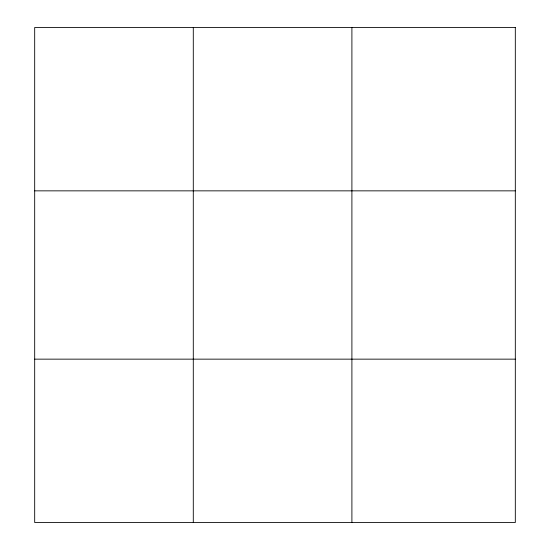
<?xml version="1.0" encoding="UTF-8"?>
<svg xmlns="http://www.w3.org/2000/svg" width="550" height="550" viewBox="0 0 550 550"><rect width="100%" height="100%" fill="white"/><g stroke="black" fill="none" stroke-linecap="round" stroke-linejoin="round"><path stroke-width="0.82" d="M193.291 522.5L193.291 27.5M351.904 522.5L351.904 27.5M34.684 190.85L515.316 190.85M34.684 359.15L515.316 359.15M515.316 27.5L34.684 27.5L34.684 522.5L515.316 522.5L515.316 27.5"/></g></svg>
